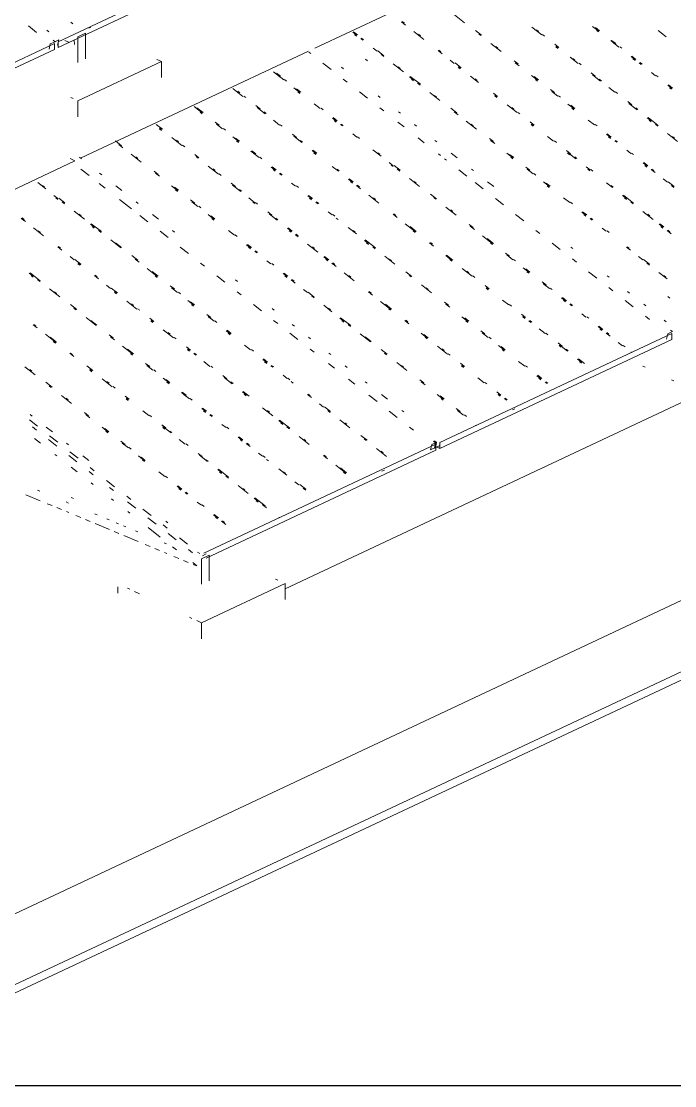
# Paper-space layout '03 3D Building and Roof' of a CAD drawing. Header units: millimetres. Extents: x 5 to 415, y 5 to 292.
# Drawn here: x 266.04 to 276.78, y 57.36 to 74.84 of the extents above; entities that cross this region are included whole.
import ezdxf

# ---------------------------------------------------------------- set-up
doc = ezdxf.new("R2010")
doc.units = ezdxf.units.MM
doc.layers.add('EXISTING', color=7, linetype='Continuous')
picture_1 = doc.add_image_def('image3.png', size_in_pixel=(1577, 763))

# ---------------------------------------------------------------- blocks, each defined once
blk = doc.blocks.new('SHEET_03')
at = {"layer": 'EXISTING', "color": 250, "lineweight": 9}
for p, q in [((263.229, 58.915), (329.731, 90.136)), ((329.731, 88.966), (263.229, 57.745)), ((263.229, 57.745), (303.505, 76.654)), ((303.505, 76.518), (263.229, 57.609)), ((266.65, 74.508), (270.464, 76.299)), ((266.65, 74.411), (270.464, 76.201)), ((270.865, 74.401), (274.641, 76.173)), ((273.162, 74.949), (273.328, 74.818)), ((266.16, 74.768), (266.291, 74.661)), ((266.497, 74.673), (266.464, 74.7)), ((266.891, 74.802), (266.858, 74.829)), ((267.151, 74.731), (267.189, 74.749)), ((271.57, 74.619), (271.503, 74.672)), ((272.293, 74.834), (272.359, 74.781)), ((272.339, 74.813), (272.305, 74.839)), ((272.493, 74.677), (272.659, 74.546)), ((273.608, 74.615), (273.508, 74.693)), ((274.431, 74.75), (274.597, 74.62)), ((274.543, 74.678), (274.51, 74.704)), ((275.433, 74.761), (275.533, 74.683)), ((275.545, 74.688), (275.479, 74.741)), ((275.53, 74.669), (275.497, 74.695)), ((276.511, 74.694), (276.644, 74.59)), ((266.598, 74.509), (266.52, 74.472)), ((266.598, 74.509), (266.566, 74.536)), ((266.661, 74.538), (266.583, 74.501)), ((266.64, 74.454), (266.661, 74.538)), ((266.65, 74.411), (266.65, 74.508)), ((266.837, 74.494), (266.759, 74.527)), ((266.913, 74.541), (266.916, 74.462)), ((266.975, 74.59), (267.1, 74.649)), ((266.975, 74.59), (266.975, 74.169)), ((267.1, 74.228), (267.1, 74.649)), ((271.49, 74.666), (271.557, 74.614)), ((271.554, 74.6), (271.521, 74.626)), ((271.624, 74.561), (271.657, 74.535)), ((271.67, 74.541), (271.636, 74.567)), ((272.605, 74.604), (272.572, 74.63)), ((273.562, 74.635), (273.595, 74.609)), ((274.643, 74.599), (274.61, 74.625)), ((275.733, 74.526), (275.866, 74.421)), ((275.812, 74.479), (275.745, 74.531)), ((262.774, 72.688), (266.588, 74.479)), ((262.774, 72.591), (266.588, 74.381)), ((266.52, 74.472), (266.499, 74.388)), ((266.588, 74.479), (266.588, 74.381)), ((267.027, 72.599), (270.764, 74.353)), ((270.768, 74.339), (270.801, 74.313)), ((271.824, 74.404), (271.89, 74.352)), ((272.003, 74.279), (271.903, 74.358)), ((272.893, 74.363), (272.959, 74.31)), ((272.938, 74.342), (272.905, 74.369)), ((273.762, 74.478), (273.928, 74.347)), ((273.874, 74.405), (273.841, 74.432)), ((274.876, 74.416), (274.81, 74.468)), ((274.861, 74.397), (274.828, 74.423)), ((274.831, 74.436), (274.864, 74.41)), ((275.809, 74.465), (275.776, 74.492)), ((275.912, 74.401), (275.879, 74.427)), ((266.975, 73.536), (268.349, 74.181)), ((268.349, 74.181), (268.271, 74.218)), ((268.349, 73.921), (268.349, 74.181)), ((271.001, 74.156), (271.134, 74.051)), ((271.735, 74.195), (271.701, 74.221)), ((271.957, 74.3), (271.99, 74.274)), ((272, 74.266), (271.966, 74.292)), ((273.093, 74.206), (273.159, 74.153)), ((273.272, 74.081), (273.172, 74.159)), ((274.207, 74.144), (274.141, 74.196)), ((274.162, 74.164), (274.228, 74.112)), ((275.064, 74.253), (275.197, 74.149)), ((275.143, 74.207), (275.11, 74.233)), ((275.243, 74.128), (275.21, 74.155)), ((276.066, 74.264), (276.133, 74.212)), ((276.145, 74.218), (276.079, 74.27)), ((276.13, 74.198), (276.096, 74.224)), ((276.2, 74.159), (276.233, 74.133)), ((276.245, 74.139), (276.212, 74.165)), ((270.19, 74.014), (270.357, 73.883)), ((270.302, 73.941), (270.236, 73.993)), ((271.341, 74.065), (271.308, 74.091)), ((272.157, 74.143), (272.324, 74.012)), ((272.269, 74.07), (272.236, 74.096)), ((273.256, 74.061), (273.223, 74.087)), ((273.226, 74.101), (273.259, 74.075)), ((275.476, 73.945), (275.41, 73.998)), ((276.399, 74.002), (276.466, 73.95)), ((270.299, 73.927), (270.266, 73.953)), ((270.402, 73.862), (270.369, 73.889)), ((271.334, 73.894), (271.401, 73.842)), ((272.424, 73.933), (272.49, 73.881)), ((272.603, 73.809), (272.436, 73.939)), ((272.487, 73.867), (272.454, 73.894)), ((272.557, 73.829), (272.59, 73.803)), ((272.6, 73.795), (272.566, 73.821)), ((273.426, 73.944), (273.559, 73.84)), ((273.538, 73.872), (273.505, 73.898)), ((274.428, 73.955), (274.528, 73.876)), ((274.541, 73.882), (274.474, 73.935)), ((274.525, 73.863), (274.492, 73.889)), ((275.43, 73.966), (275.564, 73.861)), ((275.576, 73.867), (275.543, 73.893)), ((276.512, 73.93), (276.479, 73.956)), ((276.745, 73.747), (276.679, 73.799)), ((269.521, 73.741), (269.687, 73.61)), ((269.633, 73.669), (269.6, 73.695)), ((270.523, 73.752), (270.623, 73.673)), ((270.636, 73.679), (270.569, 73.732)), ((270.62, 73.66), (270.587, 73.686)), ((271.601, 73.685), (271.734, 73.581)), ((271.941, 73.594), (271.908, 73.62)), ((272.757, 73.672), (272.923, 73.541)), ((272.869, 73.599), (272.836, 73.625)), ((273.872, 73.61), (273.805, 73.662)), ((273.826, 73.63), (273.859, 73.604)), ((274.807, 73.673), (274.741, 73.725)), ((274.761, 73.693), (274.861, 73.615)), ((274.804, 73.659), (274.771, 73.685)), ((274.907, 73.595), (274.874, 73.621)), ((275.697, 73.756), (275.797, 73.678)), ((275.843, 73.658), (275.81, 73.684)), ((276.666, 73.793), (276.733, 73.741)), ((276.73, 73.727), (276.696, 73.753)), ((266.858, 73.591), (266.897, 73.573)), ((266.975, 73.536), (266.975, 73.276)), ((269.733, 73.59), (269.7, 73.616)), ((269.967, 73.407), (269.9, 73.459)), ((270.856, 73.49), (270.956, 73.412)), ((273.856, 73.59), (273.823, 73.617)), ((274.026, 73.473), (274.192, 73.343)), ((275.028, 73.484), (275.128, 73.406)), ((275.141, 73.411), (275.074, 73.464)), ((276.076, 73.474), (276.01, 73.527)), ((276.03, 73.495), (276.164, 73.39)), ((268.885, 73.443), (269.018, 73.338)), ((269.031, 73.344), (268.931, 73.423)), ((269.015, 73.324), (268.982, 73.351)), ((269.921, 73.427), (270.054, 73.323)), ((270.067, 73.329), (270.033, 73.355)), ((271.002, 73.392), (270.969, 73.418)), ((271.934, 73.424), (272.001, 73.371)), ((272.274, 73.333), (272.241, 73.359)), ((273.203, 73.338), (273.103, 73.416)), ((273.157, 73.358), (273.223, 73.306)), ((274.138, 73.401), (274.105, 73.427)), ((274.238, 73.322), (274.205, 73.348)), ((275.125, 73.392), (275.092, 73.418)), ((276.176, 73.396), (276.143, 73.422)), ((268.362, 73.072), (268.262, 73.15)), ((269.298, 73.135), (269.231, 73.187)), ((269.252, 73.155), (269.352, 73.077)), ((269.295, 73.121), (269.261, 73.147)), ((270.187, 73.218), (270.287, 73.14)), ((270.333, 73.119), (270.3, 73.145)), ((271.156, 73.255), (271.223, 73.203)), ((271.236, 73.208), (271.169, 73.261)), ((271.22, 73.189), (271.187, 73.215)), ((271.29, 73.15), (271.323, 73.124)), ((271.335, 73.13), (271.302, 73.156)), ((272.234, 73.188), (272.334, 73.11)), ((272.541, 73.123), (272.508, 73.15)), ((273.357, 73.201), (273.523, 73.07)), ((273.469, 73.128), (273.436, 73.155)), ((274.471, 73.139), (274.405, 73.191)), ((274.456, 73.12), (274.423, 73.146)), ((274.426, 73.159), (274.459, 73.133)), ((275.361, 73.222), (275.461, 73.144)), ((275.507, 73.124), (275.474, 73.15)), ((276.33, 73.259), (276.397, 73.207)), ((276.509, 73.134), (276.343, 73.265)), ((276.394, 73.193), (276.361, 73.219)), ((276.464, 73.155), (276.497, 73.128)), ((276.506, 73.121), (276.473, 73.147)), ((268.346, 73.052), (268.313, 73.078)), ((268.316, 73.092), (268.349, 73.066)), ((268.516, 72.935), (268.683, 72.804)), ((269.398, 73.056), (269.364, 73.082)), ((269.518, 72.946), (269.618, 72.867)), ((269.631, 72.873), (269.564, 72.926)), ((270.566, 72.936), (270.5, 72.989)), ((270.521, 72.956), (270.654, 72.852)), ((271.49, 72.993), (271.556, 72.941)), ((271.602, 72.921), (271.569, 72.947)), ((272.567, 72.927), (272.667, 72.848)), ((274.692, 72.95), (274.792, 72.872)), ((275.661, 72.987), (275.728, 72.935)), ((275.74, 72.941), (275.674, 72.993)), ((275.725, 72.921), (275.692, 72.947)), ((276.664, 72.998), (276.83, 72.867)), ((276.776, 72.925), (276.743, 72.951)), ((267.593, 72.878), (267.59, 72.864)), ((267.693, 72.799), (267.593, 72.878)), ((267.647, 72.82), (267.714, 72.767)), ((268.629, 72.862), (268.595, 72.889)), ((268.729, 72.784), (268.695, 72.81)), ((269.615, 72.854), (269.582, 72.88)), ((270.666, 72.858), (270.633, 72.884)), ((272.874, 72.862), (272.841, 72.888)), ((273.802, 72.867), (273.736, 72.919)), ((273.757, 72.887), (273.823, 72.835)), ((274.838, 72.851), (274.805, 72.878)), ((275.795, 72.882), (275.828, 72.856)), ((275.84, 72.862), (275.807, 72.888)), ((266.848, 72.588), (266.926, 72.551)), ((267.031, 72.585), (266.998, 72.611)), ((267.847, 72.663), (268.014, 72.532)), ((267.959, 72.59), (267.926, 72.616)), ((268.962, 72.601), (268.895, 72.653)), ((268.916, 72.621), (268.949, 72.595)), ((269.818, 72.71), (269.952, 72.606)), ((269.897, 72.664), (269.831, 72.716)), ((269.894, 72.65), (269.861, 72.676)), ((269.997, 72.585), (269.964, 72.612)), ((270.821, 72.721), (270.887, 72.669)), ((270.9, 72.675), (270.833, 72.727)), ((270.884, 72.655), (270.851, 72.681)), ((271.823, 72.732), (271.956, 72.627)), ((271.935, 72.659), (271.902, 72.685)), ((272.9, 72.665), (272.934, 72.639)), ((273, 72.587), (273.034, 72.56)), ((273.208, 72.6), (273.108, 72.679)), ((274.023, 72.678), (274.123, 72.599)), ((274.136, 72.605), (274.069, 72.658)), ((274.12, 72.586), (274.087, 72.612)), ((275.071, 72.668), (275.005, 72.721)), ((275.056, 72.649), (275.022, 72.675)), ((275.026, 72.689), (275.159, 72.584)), ((275.171, 72.59), (275.138, 72.616)), ((275.995, 72.725), (276.061, 72.673)), ((276.107, 72.653), (276.074, 72.679)), ((263.15, 70.779), (266.926, 72.551)), ((267.024, 72.415), (267.157, 72.31)), ((269.116, 72.464), (269.283, 72.333)), ((269.228, 72.392), (269.195, 72.418)), ((270.152, 72.449), (270.218, 72.396)), ((270.231, 72.402), (270.164, 72.455)), ((270.215, 72.383), (270.182, 72.409)), ((271.154, 72.459), (271.254, 72.381)), ((271.266, 72.387), (271.233, 72.413)), ((272.09, 72.522), (272.156, 72.47)), ((272.153, 72.456), (272.12, 72.483)), ((272.269, 72.398), (272.169, 72.476)), ((272.223, 72.418), (272.256, 72.392)), ((272.266, 72.384), (272.232, 72.41)), ((273.234, 72.403), (273.367, 72.299)), ((273.474, 72.391), (273.441, 72.417)), ((274.402, 72.396), (274.336, 72.448)), ((274.357, 72.416), (274.457, 72.338)), ((274.399, 72.382), (274.366, 72.408)), ((275.325, 72.453), (275.392, 72.401)), ((275.389, 72.387), (275.356, 72.413)), ((275.438, 72.38), (275.405, 72.407)), ((276.261, 72.516), (276.328, 72.464)), ((276.34, 72.47), (276.274, 72.522)), ((276.325, 72.45), (276.291, 72.476)), ((276.394, 72.411), (276.461, 72.359)), ((276.44, 72.391), (276.407, 72.417)), ((267.365, 72.324), (267.331, 72.35)), ((268.293, 72.329), (268.226, 72.381)), ((268.247, 72.349), (268.314, 72.297)), ((269.328, 72.313), (269.295, 72.339)), ((270.285, 72.344), (270.318, 72.318)), ((270.331, 72.324), (270.297, 72.35)), ((271.42, 72.25), (271.487, 72.198)), ((271.5, 72.204), (271.433, 72.256)), ((272.423, 72.261), (272.589, 72.13)), ((274.502, 72.317), (274.469, 72.344)), ((276.594, 72.255), (276.661, 72.202)), ((266.313, 72.194), (266.447, 72.089)), ((266.426, 72.121), (266.392, 72.147)), ((267.324, 72.179), (267.424, 72.101)), ((267.698, 72.062), (267.598, 72.14)), ((268.514, 72.14), (268.614, 72.061)), ((268.626, 72.067), (268.559, 72.119)), ((268.61, 72.047), (268.577, 72.074)), ((269.562, 72.13), (269.495, 72.182)), ((269.516, 72.15), (269.649, 72.046)), ((269.662, 72.052), (269.628, 72.078)), ((270.485, 72.187), (270.551, 72.135)), ((270.597, 72.115), (270.564, 72.141)), ((271.484, 72.184), (271.451, 72.21)), ((271.554, 72.146), (271.62, 72.093)), ((271.597, 72.112), (271.563, 72.138)), ((271.6, 72.125), (271.566, 72.151)), ((272.535, 72.188), (272.502, 72.214)), ((273.5, 72.194), (273.634, 72.09)), ((273.807, 72.129), (273.707, 72.208)), ((274.623, 72.207), (274.723, 72.129)), ((274.736, 72.134), (274.669, 72.187)), ((274.72, 72.115), (274.687, 72.141)), ((275.659, 72.192), (275.759, 72.113)), ((275.771, 72.119), (275.738, 72.145)), ((276.774, 72.13), (276.674, 72.208)), ((276.728, 72.15), (276.761, 72.124)), ((276.77, 72.116), (276.737, 72.142)), ((266.58, 71.984), (266.646, 71.932)), ((266.643, 71.918), (266.61, 71.944)), ((266.759, 71.859), (266.659, 71.938)), ((266.713, 71.88), (266.746, 71.853)), ((266.756, 71.846), (266.723, 71.872)), ((267.657, 71.918), (267.857, 71.761)), ((267.964, 71.853), (267.931, 71.879)), ((268.893, 71.858), (268.826, 71.91)), ((268.847, 71.878), (268.947, 71.8)), ((269.782, 71.941), (269.882, 71.863)), ((269.879, 71.849), (269.846, 71.875)), ((270.751, 71.978), (270.818, 71.926)), ((270.831, 71.931), (270.764, 71.984)), ((270.815, 71.912), (270.782, 71.938)), ((270.885, 71.873), (270.918, 71.847)), ((270.931, 71.853), (270.897, 71.879)), ((271.754, 71.989), (271.92, 71.858)), ((271.866, 71.916), (271.833, 71.942)), ((272.869, 71.927), (272.769, 72.005)), ((272.823, 71.947), (272.856, 71.921)), ((273.834, 71.933), (273.967, 71.828)), ((274.956, 71.945), (275.056, 71.867)), ((275.102, 71.847), (275.069, 71.873)), ((275.925, 71.982), (275.992, 71.93)), ((276.104, 71.857), (275.938, 71.988)), ((275.989, 71.916), (275.956, 71.942)), ((276.059, 71.878), (276.092, 71.851)), ((266.913, 71.723), (267.08, 71.592)), ((268.89, 71.844), (268.856, 71.87)), ((268.993, 71.779), (268.959, 71.805)), ((269.928, 71.842), (269.895, 71.868)), ((270.162, 71.659), (270.095, 71.711)), ((271.085, 71.716), (271.151, 71.664)), ((273.023, 71.79), (273.189, 71.659)), ((273.135, 71.717), (273.102, 71.744)), ((275.256, 71.71), (275.323, 71.658)), ((275.335, 71.664), (275.269, 71.716)), ((276.101, 71.844), (276.068, 71.87)), ((276.259, 71.721), (276.425, 71.59)), ((266.044, 71.607), (266.111, 71.555)), ((266.087, 71.573), (266.054, 71.6)), ((266.09, 71.587), (266.057, 71.613)), ((267.026, 71.65), (266.992, 71.676)), ((267.991, 71.656), (268.124, 71.551)), ((268.298, 71.591), (268.198, 71.67)), ((269.113, 71.669), (269.213, 71.59)), ((269.226, 71.596), (269.159, 71.648)), ((269.21, 71.577), (269.177, 71.603)), ((270.116, 71.679), (270.249, 71.575)), ((270.262, 71.581), (270.228, 71.607)), ((271.197, 71.644), (271.164, 71.67)), ((271.218, 71.612), (271.251, 71.586)), ((272.154, 71.675), (272.22, 71.622)), ((272.196, 71.641), (272.163, 71.667)), ((272.199, 71.654), (272.166, 71.681)), ((274.167, 71.671), (274.3, 71.566)), ((275.32, 71.644), (275.287, 71.67)), ((275.39, 71.605), (275.423, 71.579)), ((275.435, 71.585), (275.402, 71.611)), ((276.371, 71.648), (276.338, 71.674)), ((266.244, 71.45), (266.411, 71.32)), ((266.357, 71.378), (266.323, 71.404)), ((267.18, 71.513), (267.246, 71.461)), ((267.359, 71.388), (267.192, 71.519)), ((267.243, 71.447), (267.21, 71.474)), ((267.313, 71.409), (267.346, 71.383)), ((267.356, 71.375), (267.322, 71.401)), ((268.324, 71.394), (268.457, 71.29)), ((268.564, 71.382), (268.531, 71.408)), ((269.447, 71.407), (269.547, 71.329)), ((270.416, 71.444), (270.482, 71.392)), ((270.495, 71.398), (270.428, 71.45)), ((270.479, 71.378), (270.446, 71.404)), ((271.418, 71.455), (271.551, 71.35)), ((271.53, 71.382), (271.497, 71.408)), ((272.354, 71.518), (272.52, 71.387)), ((272.533, 71.393), (272.433, 71.471)), ((272.517, 71.373), (272.484, 71.399)), ((273.468, 71.456), (273.402, 71.508)), ((273.423, 71.476), (273.489, 71.424)), ((274.5, 71.409), (274.567, 71.357)), ((275.59, 71.448), (275.656, 71.396)), ((275.702, 71.376), (275.669, 71.402)), ((276.525, 71.511), (276.592, 71.459)), ((276.604, 71.465), (276.538, 71.517)), ((276.589, 71.445), (276.556, 71.472)), ((276.659, 71.407), (276.725, 71.354)), ((276.701, 71.373), (276.668, 71.399)), ((276.704, 71.386), (276.671, 71.413)), ((267.513, 71.252), (267.68, 71.121)), ((267.692, 71.127), (267.592, 71.205)), ((269.592, 71.308), (269.559, 71.335)), ((269.826, 71.125), (269.759, 71.178)), ((270.549, 71.339), (270.582, 71.313)), ((270.592, 71.305), (270.558, 71.332)), ((270.595, 71.319), (270.561, 71.345)), ((270.749, 71.182), (270.916, 71.052)), ((271.685, 71.245), (271.751, 71.193)), ((271.864, 71.121), (271.697, 71.251)), ((271.748, 71.179), (271.715, 71.206)), ((272.754, 71.204), (272.82, 71.152)), ((272.799, 71.184), (272.766, 71.21)), ((273.623, 71.319), (273.789, 71.188)), ((273.802, 71.194), (273.702, 71.273)), ((273.786, 71.175), (273.753, 71.201)), ((274.767, 71.2), (274.9, 71.095)), ((266.644, 71.136), (266.711, 71.084)), ((266.69, 71.116), (266.656, 71.142)), ((268.657, 71.133), (268.79, 71.028)), ((269.747, 71.172), (269.813, 71.119)), ((269.81, 71.106), (269.777, 71.132)), ((269.88, 71.067), (269.913, 71.041)), ((269.926, 71.047), (269.892, 71.073)), ((270.861, 71.11), (270.828, 71.136)), ((271.818, 71.141), (271.851, 71.115)), ((271.861, 71.107), (271.827, 71.133)), ((273.133, 70.922), (273.033, 71)), ((274.068, 70.985), (274.002, 71.037)), ((274.022, 71.005), (274.122, 70.927)), ((275.107, 71.109), (275.074, 71.135)), ((275.99, 71.134), (276.056, 71.082)), ((276.035, 71.114), (276.002, 71.14)), ((266.844, 70.98), (266.911, 70.927)), ((267.023, 70.855), (266.923, 70.933)), ((267.007, 70.835), (266.974, 70.861)), ((266.977, 70.875), (267.011, 70.849)), ((267.02, 70.841), (266.987, 70.867)), ((267.959, 70.918), (267.859, 70.996)), ((267.913, 70.938), (267.98, 70.886)), ((268.99, 70.871), (269.057, 70.819)), ((270.08, 70.91), (270.147, 70.858)), ((270.192, 70.838), (270.159, 70.864)), ((271.016, 70.973), (271.082, 70.921)), ((271.095, 70.927), (271.028, 70.979)), ((271.079, 70.907), (271.046, 70.933)), ((271.149, 70.869), (271.216, 70.816)), ((271.192, 70.835), (271.158, 70.861)), ((271.195, 70.848), (271.161, 70.874)), ((272.018, 70.984), (272.184, 70.853)), ((272.13, 70.911), (272.097, 70.937)), ((273.02, 70.995), (273.12, 70.916)), ((273.117, 70.902), (273.084, 70.929)), ((274.168, 70.907), (274.135, 70.933)), ((275.1, 70.939), (275.167, 70.886)), ((276.189, 70.978), (276.256, 70.925)), ((276.369, 70.853), (276.269, 70.931)), ((276.323, 70.873), (276.356, 70.847)), ((276.366, 70.839), (276.332, 70.865)), ((266.175, 70.707), (266.242, 70.655)), ((266.354, 70.582), (266.187, 70.713)), ((266.238, 70.641), (266.205, 70.667)), ((267.244, 70.666), (267.31, 70.613)), ((267.29, 70.645), (267.256, 70.671)), ((268.113, 70.781), (268.279, 70.65)), ((268.292, 70.656), (268.192, 70.735)), ((268.276, 70.636), (268.243, 70.663)), ((269.257, 70.662), (269.39, 70.557)), ((270.347, 70.701), (270.413, 70.649)), ((270.426, 70.654), (270.359, 70.707)), ((270.41, 70.635), (270.377, 70.661)), ((271.349, 70.712), (271.515, 70.581)), ((271.461, 70.639), (271.428, 70.665)), ((272.464, 70.65), (272.364, 70.728)), ((272.418, 70.67), (272.451, 70.644)), ((273.287, 70.785), (273.453, 70.655)), ((273.399, 70.713), (273.366, 70.739)), ((273.499, 70.634), (273.466, 70.66)), ((274.289, 70.796), (274.389, 70.718)), ((274.402, 70.723), (274.335, 70.776)), ((274.386, 70.704), (274.353, 70.73)), ((275.367, 70.729), (275.5, 70.625)), ((275.707, 70.638), (275.674, 70.664)), ((276.523, 70.716), (276.656, 70.611)), ((276.635, 70.643), (276.602, 70.669)), ((266.308, 70.603), (266.342, 70.576)), ((266.351, 70.569), (266.318, 70.595)), ((267.444, 70.509), (267.51, 70.456)), ((268.559, 70.447), (268.492, 70.499)), ((269.597, 70.571), (269.564, 70.597)), ((270.48, 70.596), (270.546, 70.544)), ((270.526, 70.576), (270.492, 70.602)), ((272.618, 70.513), (272.784, 70.382)), ((273.733, 70.451), (273.666, 70.503)), ((274.668, 70.514), (274.601, 70.566)), ((274.622, 70.534), (274.722, 70.456)), ((274.665, 70.5), (274.632, 70.527)), ((266.508, 70.446), (266.675, 70.315)), ((266.621, 70.373), (266.587, 70.399)), ((267.623, 70.384), (267.523, 70.462)), ((267.607, 70.364), (267.574, 70.39)), ((267.577, 70.404), (267.61, 70.378)), ((268.513, 70.467), (268.613, 70.389)), ((268.659, 70.368), (268.625, 70.394)), ((269.59, 70.4), (269.657, 70.348)), ((270.68, 70.439), (270.746, 70.387)), ((270.859, 70.314), (270.759, 70.393)), ((270.813, 70.335), (270.846, 70.309)), ((270.856, 70.301), (270.823, 70.327)), ((271.749, 70.398), (271.815, 70.345)), ((271.791, 70.364), (271.758, 70.39)), ((271.795, 70.377), (271.761, 70.404)), ((272.73, 70.44), (272.697, 70.467)), ((273.717, 70.432), (273.684, 70.458)), ((273.687, 70.471), (273.72, 70.445)), ((274.768, 70.436), (274.735, 70.462)), ((274.922, 70.299), (274.989, 70.247)), ((275.001, 70.253), (274.935, 70.305)), ((275.7, 70.468), (275.767, 70.415)), ((276.04, 70.377), (276.007, 70.403)), ((276.7, 70.297), (276.667, 70.323)), ((266.954, 70.111), (266.854, 70.19)), ((266.908, 70.132), (266.941, 70.106)), ((267.777, 70.247), (267.944, 70.116)), ((267.89, 70.174), (267.856, 70.201)), ((268.779, 70.258), (268.879, 70.179)), ((268.892, 70.185), (268.825, 70.237)), ((268.876, 70.166), (268.843, 70.192)), ((269.857, 70.191), (269.99, 70.086)), ((270.197, 70.1), (270.164, 70.126)), ((271.013, 70.178), (271.146, 70.073)), ((271.126, 70.105), (271.092, 70.131)), ((271.949, 70.241), (272.115, 70.11)), ((272.128, 70.116), (272.028, 70.194)), ((273.063, 70.179), (272.997, 70.231)), ((273.018, 70.199), (273.084, 70.147)), ((273.953, 70.262), (274.053, 70.184)), ((274.099, 70.163), (274.066, 70.19)), ((274.986, 70.233), (274.953, 70.259)), ((275.056, 70.194), (275.089, 70.168)), ((275.101, 70.174), (275.068, 70.2)), ((275.966, 70.258), (276.1, 70.154)), ((276.307, 70.167), (276.274, 70.194)), ((267.108, 69.975), (267.275, 69.844)), ((267.99, 70.096), (267.956, 70.122)), ((268.223, 69.913), (268.156, 69.965)), ((269.158, 69.976), (269.092, 70.028)), ((269.113, 69.996), (269.213, 69.918)), ((269.155, 69.962), (269.122, 69.988)), ((271.28, 69.968), (271.346, 69.916)), ((271.459, 69.844), (271.292, 69.974)), ((272.112, 70.096), (272.079, 70.122)), ((273.284, 69.99), (273.384, 69.911)), ((273.397, 69.917), (273.33, 69.97)), ((274.332, 69.98), (274.266, 70.033)), ((274.317, 69.961), (274.284, 69.987)), ((274.287, 70.001), (274.32, 69.974)), ((275.256, 70.037), (275.322, 69.985)), ((275.368, 69.965), (275.335, 69.991)), ((276.3, 69.997), (276.366, 69.944)), ((266.239, 69.859), (266.306, 69.807)), ((266.285, 69.839), (266.252, 69.865)), ((267.287, 69.85), (267.187, 69.928)), ((268.207, 69.893), (268.174, 69.92)), ((268.177, 69.933), (268.21, 69.907)), ((268.377, 69.776), (268.544, 69.645)), ((269.258, 69.897), (269.225, 69.924)), ((270.19, 69.929), (270.257, 69.877)), ((270.531, 69.838), (270.497, 69.865)), ((271.343, 69.902), (271.31, 69.929)), ((271.413, 69.864), (271.446, 69.838)), ((271.456, 69.83), (271.422, 69.856)), ((272.349, 69.927), (272.415, 69.875)), ((272.391, 69.893), (272.358, 69.919)), ((272.394, 69.907), (272.361, 69.933)), ((273.381, 69.898), (273.348, 69.924)), ((274.387, 69.922), (274.42, 69.896)), ((274.432, 69.902), (274.399, 69.928)), ((274.553, 69.791), (274.653, 69.713)), ((275.522, 69.828), (275.589, 69.776)), ((275.601, 69.782), (275.535, 69.834)), ((275.586, 69.762), (275.552, 69.788)), ((276.64, 69.906), (276.607, 69.932)), ((266.439, 69.703), (266.606, 69.572)), ((266.618, 69.578), (266.518, 69.656)), ((267.554, 69.641), (267.487, 69.693)), ((267.508, 69.661), (267.575, 69.609)), ((268.489, 69.704), (268.456, 69.73)), ((268.589, 69.625), (268.556, 69.651)), ((269.413, 69.761), (269.479, 69.708)), ((269.492, 69.714), (269.425, 69.767)), ((269.476, 69.695), (269.443, 69.721)), ((270.457, 69.72), (270.59, 69.616)), ((270.797, 69.629), (270.764, 69.655)), ((271.613, 69.707), (271.78, 69.576)), ((271.792, 69.582), (271.692, 69.66)), ((272.615, 69.718), (272.715, 69.639)), ((272.728, 69.645), (272.661, 69.697)), ((272.712, 69.625), (272.679, 69.652)), ((272.921, 67.924), (276.735, 69.715)), ((272.921, 67.827), (276.735, 69.618)), ((273.663, 69.708), (273.597, 69.76)), ((273.618, 69.728), (273.718, 69.65)), ((273.66, 69.694), (273.627, 69.72)), ((273.763, 69.629), (273.73, 69.656)), ((274.699, 69.692), (274.666, 69.719)), ((275.655, 69.723), (275.722, 69.671)), ((275.701, 69.703), (275.668, 69.729)), ((276.666, 69.709), (276.647, 69.624)), ((276.744, 69.746), (276.666, 69.709)), ((276.744, 69.746), (276.711, 69.772)), ((276.735, 69.715), (276.735, 69.618)), ((266.603, 69.558), (266.569, 69.584)), ((266.615, 69.564), (266.582, 69.59)), ((267.708, 69.504), (267.875, 69.373)), ((267.887, 69.379), (267.787, 69.457)), ((268.823, 69.442), (268.756, 69.494)), ((268.807, 69.422), (268.774, 69.449)), ((268.777, 69.462), (268.81, 69.436)), ((269.713, 69.525), (269.812, 69.447)), ((269.858, 69.427), (269.825, 69.453)), ((270.79, 69.459), (270.857, 69.406)), ((272.059, 69.373), (271.959, 69.451)), ((272.882, 69.508), (273.048, 69.377)), ((272.994, 69.436), (272.961, 69.462)), ((273.884, 69.519), (273.984, 69.441)), ((273.997, 69.446), (273.93, 69.499)), ((273.981, 69.427), (273.948, 69.453)), ((274.932, 69.509), (274.866, 69.562)), ((274.917, 69.49), (274.883, 69.516)), ((274.886, 69.53), (275.02, 69.425)), ((275.032, 69.431), (274.999, 69.457)), ((275.855, 69.567), (275.922, 69.514)), ((275.968, 69.494), (275.935, 69.52)), ((266.839, 69.389), (266.906, 69.336)), ((266.885, 69.368), (266.851, 69.394)), ((267.871, 69.359), (267.838, 69.386)), ((268.877, 69.384), (268.91, 69.358)), ((268.923, 69.364), (268.889, 69.39)), ((269.043, 69.253), (269.143, 69.175)), ((270.012, 69.29), (270.079, 69.238)), ((270.092, 69.243), (270.025, 69.296)), ((270.076, 69.224), (270.043, 69.25)), ((271.13, 69.368), (271.097, 69.394)), ((272.013, 69.393), (272.046, 69.367)), ((273.094, 69.357), (273.061, 69.383)), ((274.217, 69.257), (274.317, 69.179)), ((275.186, 69.294), (275.253, 69.242)), ((275.299, 69.222), (275.199, 69.3)), ((275.25, 69.228), (275.217, 69.254)), ((276.065, 69.402), (276.068, 69.415)), ((266.103, 69.169), (266.27, 69.038)), ((266.216, 69.096), (266.182, 69.122)), ((267.218, 69.107), (267.118, 69.185)), ((267.202, 69.087), (267.169, 69.113)), ((267.172, 69.127), (267.206, 69.101)), ((268.154, 69.17), (268.087, 69.222)), ((268.108, 69.19), (268.208, 69.112)), ((268.151, 69.156), (268.117, 69.182)), ((268.254, 69.091), (268.22, 69.117)), ((269.189, 69.154), (269.156, 69.18)), ((270.146, 69.185), (270.179, 69.159)), ((270.192, 69.165), (270.158, 69.191)), ((271.09, 69.223), (271.19, 69.145)), ((271.397, 69.158), (271.364, 69.184)), ((272.213, 69.236), (272.379, 69.105)), ((272.325, 69.163), (272.292, 69.19)), ((273.328, 69.174), (273.261, 69.226)), ((273.312, 69.155), (273.279, 69.181)), ((273.282, 69.194), (273.315, 69.168)), ((274.363, 69.159), (274.33, 69.185)), ((276.259, 69.178), (276.298, 69.159)), ((266.549, 68.834), (266.449, 68.913)), ((267.372, 68.97), (267.539, 68.839)), ((267.485, 68.897), (267.451, 68.924)), ((268.374, 68.981), (268.474, 68.902)), ((268.487, 68.908), (268.42, 68.96)), ((268.471, 68.889), (268.438, 68.915)), ((269.423, 68.971), (269.356, 69.023)), ((269.377, 68.991), (269.51, 68.887)), ((269.523, 68.893), (269.489, 68.919)), ((270.346, 69.028), (270.412, 68.976)), ((270.458, 68.956), (270.425, 68.982)), ((270.479, 68.924), (270.512, 68.898)), ((271.423, 68.962), (271.523, 68.883)), ((271.73, 68.897), (271.697, 68.923)), ((272.659, 68.902), (272.592, 68.954)), ((272.613, 68.922), (272.679, 68.87)), ((273.548, 68.985), (273.648, 68.907)), ((273.694, 68.886), (273.661, 68.912)), ((274.517, 69.022), (274.584, 68.97)), ((274.596, 68.976), (274.53, 69.028)), ((274.581, 68.956), (274.548, 68.982)), ((274.651, 68.917), (274.684, 68.891)), ((274.696, 68.897), (274.663, 68.923)), ((276.73, 68.956), (276.769, 68.938)), ((266.503, 68.855), (266.536, 68.829)), ((267.585, 68.819), (267.551, 68.845)), ((268.674, 68.745), (268.808, 68.641)), ((268.754, 68.699), (268.687, 68.751)), ((269.677, 68.756), (269.743, 68.704)), ((269.789, 68.683), (269.689, 68.762)), ((273.927, 68.703), (273.861, 68.756)), ((266.703, 68.698), (266.87, 68.567)), ((266.816, 68.625), (266.782, 68.651)), ((267.818, 68.636), (267.751, 68.688)), ((267.802, 68.616), (267.769, 68.642)), ((267.772, 68.656), (267.805, 68.63)), ((268.75, 68.685), (268.717, 68.711)), ((268.854, 68.62), (268.82, 68.647)), ((269.74, 68.69), (269.707, 68.716)), ((270.381, 65.52), (276.966, 68.612)), ((270.746, 68.714), (270.812, 68.662)), ((270.791, 68.694), (270.758, 68.72)), ((270.946, 68.557), (271.012, 68.505)), ((271.757, 68.7), (271.89, 68.595)), ((272.064, 68.635), (271.964, 68.714)), ((272.879, 68.713), (272.979, 68.634)), ((272.992, 68.64), (272.925, 68.693)), ((272.976, 68.621), (272.943, 68.647)), ((273.912, 68.684), (273.879, 68.71)), ((273.882, 68.724), (273.915, 68.697)), ((273.982, 68.645), (274.015, 68.619)), ((274.027, 68.625), (273.994, 68.651)), ((266.221, 68.359), (266.187, 68.385)), ((267.149, 68.364), (267.082, 68.416)), ((267.103, 68.384), (267.17, 68.332)), ((268.039, 68.447), (268.139, 68.368)), ((268.184, 68.348), (268.151, 68.374)), ((269.008, 68.484), (269.074, 68.431)), ((269.087, 68.437), (269.02, 68.49)), ((269.071, 68.418), (269.038, 68.444)), ((269.141, 68.379), (269.174, 68.353)), ((269.187, 68.359), (269.153, 68.385)), ((270.01, 68.494), (270.177, 68.364)), ((270.122, 68.422), (270.089, 68.448)), ((271.125, 68.433), (271.025, 68.511)), ((271.079, 68.453), (271.112, 68.427)), ((271.122, 68.419), (271.088, 68.445)), ((272.09, 68.438), (272.223, 68.334)), ((272.33, 68.426), (272.297, 68.452)), ((273.258, 68.431), (273.192, 68.483)), ((273.213, 68.451), (273.313, 68.373)), ((273.255, 68.417), (273.222, 68.443)), ((273.358, 68.352), (273.325, 68.379)), ((274.114, 68.46), (274.152, 68.479)), ((266.176, 68.296), (266.309, 68.191)), ((268.418, 68.165), (268.351, 68.217)), ((269.341, 68.222), (269.408, 68.17)), ((270.277, 68.285), (270.343, 68.233)), ((270.456, 68.16), (270.289, 68.291)), ((270.34, 68.219), (270.307, 68.245)), ((271.279, 68.296), (271.445, 68.165)), ((271.391, 68.223), (271.358, 68.249)), ((273.509, 68.202), (273.522, 68.208)), ((266.225, 68.18), (266.292, 68.128)), ((266.554, 68.097), (266.454, 68.175)), ((266.509, 68.034), (266.643, 67.93)), ((267.37, 68.175), (267.47, 68.096)), ((267.482, 68.102), (267.415, 68.154)), ((267.467, 68.082), (267.433, 68.109)), ((268.402, 68.145), (268.369, 68.172)), ((268.372, 68.185), (268.505, 68.081)), ((268.518, 68.087), (268.484, 68.113)), ((269.453, 68.15), (269.42, 68.176)), ((270.41, 68.181), (270.443, 68.154)), ((270.453, 68.147), (270.419, 68.173)), ((271.725, 67.962), (271.625, 68.04)), ((272.423, 68.177), (272.49, 68.124)), ((266.361, 67.912), (266.261, 67.991)), ((266.492, 67.971), (266.625, 67.866)), ((266.821, 67.888), (266.787, 67.914)), ((267.749, 67.893), (267.682, 67.945)), ((267.703, 67.913), (267.803, 67.835)), ((267.746, 67.879), (267.712, 67.905)), ((268.639, 67.976), (268.739, 67.898)), ((268.784, 67.877), (268.751, 67.903)), ((269.044, 66.104), (272.858, 67.895)), ((269.608, 68.013), (269.674, 67.961)), ((269.687, 67.966), (269.62, 68.019)), ((269.671, 67.947), (269.638, 67.973)), ((269.741, 67.908), (269.807, 67.856)), ((269.787, 67.888), (269.753, 67.914)), ((270.61, 68.024), (270.776, 67.893)), ((270.722, 67.951), (270.689, 67.977)), ((271.679, 67.982), (271.712, 67.956)), ((272.79, 67.889), (272.771, 67.804)), ((272.868, 67.926), (272.79, 67.889)), ((272.819, 67.945), (272.852, 67.918)), ((272.852, 67.918), (272.833, 67.833)), ((272.833, 67.833), (272.911, 67.87)), ((272.868, 67.926), (272.834, 67.952)), ((272.843, 67.864), (272.921, 67.827)), ((272.849, 67.84), (272.868, 67.926)), ((272.858, 67.895), (272.858, 67.798)), ((272.921, 67.827), (272.921, 67.924)), ((266.628, 67.703), (266.594, 67.729)), ((266.825, 67.709), (266.958, 67.605)), ((266.842, 67.773), (266.976, 67.668)), ((267.154, 67.626), (267.054, 67.705)), ((267.849, 67.814), (267.815, 67.84)), ((267.97, 67.704), (268.069, 67.625)), ((268.082, 67.631), (268.015, 67.683)), ((269.018, 67.694), (268.951, 67.746)), ((268.972, 67.714), (269.105, 67.61)), ((269.082, 66.025), (272.858, 67.798)), ((269.941, 67.751), (270.007, 67.699)), ((270.053, 67.679), (270.02, 67.705)), ((271.01, 67.71), (271.076, 67.657)), ((271.053, 67.676), (271.019, 67.702)), ((271.056, 67.689), (271.022, 67.716)), ((271.879, 67.825), (272.045, 67.694)), ((271.991, 67.752), (271.958, 67.779)), ((272.771, 67.804), (272.849, 67.84)), ((266.961, 67.442), (266.861, 67.52)), ((267.176, 67.511), (267.242, 67.459)), ((268.066, 67.612), (268.033, 67.638)), ((269.118, 67.616), (269.084, 67.642)), ((270.074, 67.647), (270.107, 67.621)), ((271.21, 67.553), (271.376, 67.422)), ((271.389, 67.428), (271.289, 67.506)), ((267.158, 67.448), (267.225, 67.395)), ((268.303, 67.442), (268.403, 67.364)), ((268.449, 67.343), (268.415, 67.37)), ((269.272, 67.479), (269.338, 67.427)), ((269.451, 67.354), (269.284, 67.485)), ((269.335, 67.413), (269.302, 67.439)), ((269.405, 67.374), (269.438, 67.348)), ((269.448, 67.34), (269.414, 67.367)), ((270.274, 67.49), (270.407, 67.385)), ((270.387, 67.417), (270.353, 67.443)), ((271.373, 67.408), (271.34, 67.434)), ((271.971, 67.454), (272.01, 67.472)), ((267.227, 67.232), (267.194, 67.259)), ((267.442, 67.302), (267.576, 67.197)), ((267.491, 67.186), (267.558, 67.134)), ((268.603, 67.207), (268.669, 67.154)), ((268.682, 67.16), (268.615, 67.213)), ((268.666, 67.141), (268.633, 67.167)), ((269.605, 67.217), (269.772, 67.087)), ((269.717, 67.145), (269.684, 67.171)), ((270.541, 67.28), (270.607, 67.228)), ((270.72, 67.156), (270.62, 67.234)), ((270.674, 67.176), (270.707, 67.15)), ((270.717, 67.142), (270.683, 67.168)), ((266.352, 66.968), (266.116, 67.067)), ((266.308, 67.143), (266.347, 67.127)), ((266.904, 67.005), (266.865, 67.022)), ((267.561, 66.971), (267.527, 66.997)), ((267.776, 67.04), (267.842, 66.988)), ((268.736, 67.102), (268.769, 67.076)), ((268.782, 67.082), (268.749, 67.108)), ((269.872, 67.008), (269.938, 66.956)), ((270.051, 66.883), (269.884, 67.014)), ((266.549, 66.887), (266.47, 66.919)), ((266.706, 66.821), (266.627, 66.854)), ((266.779, 66.947), (266.818, 66.93)), ((267.791, 66.951), (267.925, 66.846)), ((268.042, 66.831), (268.176, 66.726)), ((268.936, 66.945), (269.003, 66.893)), ((269.048, 66.873), (269.015, 66.899)), ((269.935, 66.942), (269.902, 66.968)), ((270.005, 66.904), (270.072, 66.851)), ((270.048, 66.87), (270.014, 66.896)), ((266.824, 66.772), (266.784, 66.788)), ((267.02, 66.69), (266.941, 66.723)), ((267.177, 66.625), (267.099, 66.657)), ((267.25, 66.75), (267.29, 66.734)), ((267.447, 66.668), (267.486, 66.652)), ((267.827, 66.761), (267.794, 66.788)), ((268.125, 66.689), (268.258, 66.584)), ((268.454, 66.606), (268.42, 66.632)), ((269.203, 66.736), (269.269, 66.684)), ((269.282, 66.689), (269.215, 66.742)), ((269.266, 66.67), (269.233, 66.696)), ((269.336, 66.631), (269.403, 66.579)), ((269.382, 66.611), (269.348, 66.637)), ((270.281, 66.686), (270.284, 66.7)), ((267.491, 66.494), (267.256, 66.592)), ((267.649, 66.428), (267.57, 66.461)), ((267.604, 66.603), (267.643, 66.586)), ((267.722, 66.554), (267.761, 66.537)), ((267.918, 66.472), (267.958, 66.455)), ((268.327, 66.369), (268.127, 66.526)), ((268.376, 66.569), (268.442, 66.517)), ((267.963, 66.297), (267.727, 66.395)), ((268.458, 66.427), (268.591, 66.323)), ((268.642, 66.36), (268.775, 66.255)), ((268.159, 66.215), (268.081, 66.248)), ((268.316, 66.15), (268.238, 66.182)), ((268.39, 66.275), (268.429, 66.259)), ((268.434, 66.1), (268.395, 66.117)), ((268.594, 66.16), (268.527, 66.212)), ((268.791, 66.166), (268.858, 66.114)), ((268.942, 66.125), (268.975, 66.098)), ((268.631, 66.019), (268.552, 66.051)), ((268.788, 65.953), (268.709, 65.986)), ((268.927, 65.898), (268.86, 65.951)), ((269.005, 66.015), (269.13, 66.074)), ((269.005, 66.015), (269.005, 65.594)), ((269.083, 66.094), (269.02, 66.064)), ((269.13, 65.653), (269.13, 66.074)), ((268.906, 65.904), (268.866, 65.92)), ((269.005, 64.961), (270.379, 65.606)), ((270.261, 65.661), (270.222, 65.68)), ((270.379, 65.346), (270.379, 65.606)), ((267.631, 65.45), (267.631, 65.554)), ((267.788, 65.532), (267.827, 65.514)), ((267.906, 65.477), (267.984, 65.44)), ((268.809, 65.053), (268.848, 65.035)), ((268.926, 64.998), (269.005, 64.961)), ((269.005, 64.961), (269.005, 64.701))]:
    blk.add_line(p, q, dxfattribs=at)
image = blk.add_image(picture_1, insert=(224, 57.357), size_in_units=(106, 51.286))

psp = doc.layouts.new('03 3D Building and Roof')

# ---------------------------------------------------------------- block references
psp.add_blockref('SHEET_03', (0, 0))

doc.saveas('drawing.dxf')
